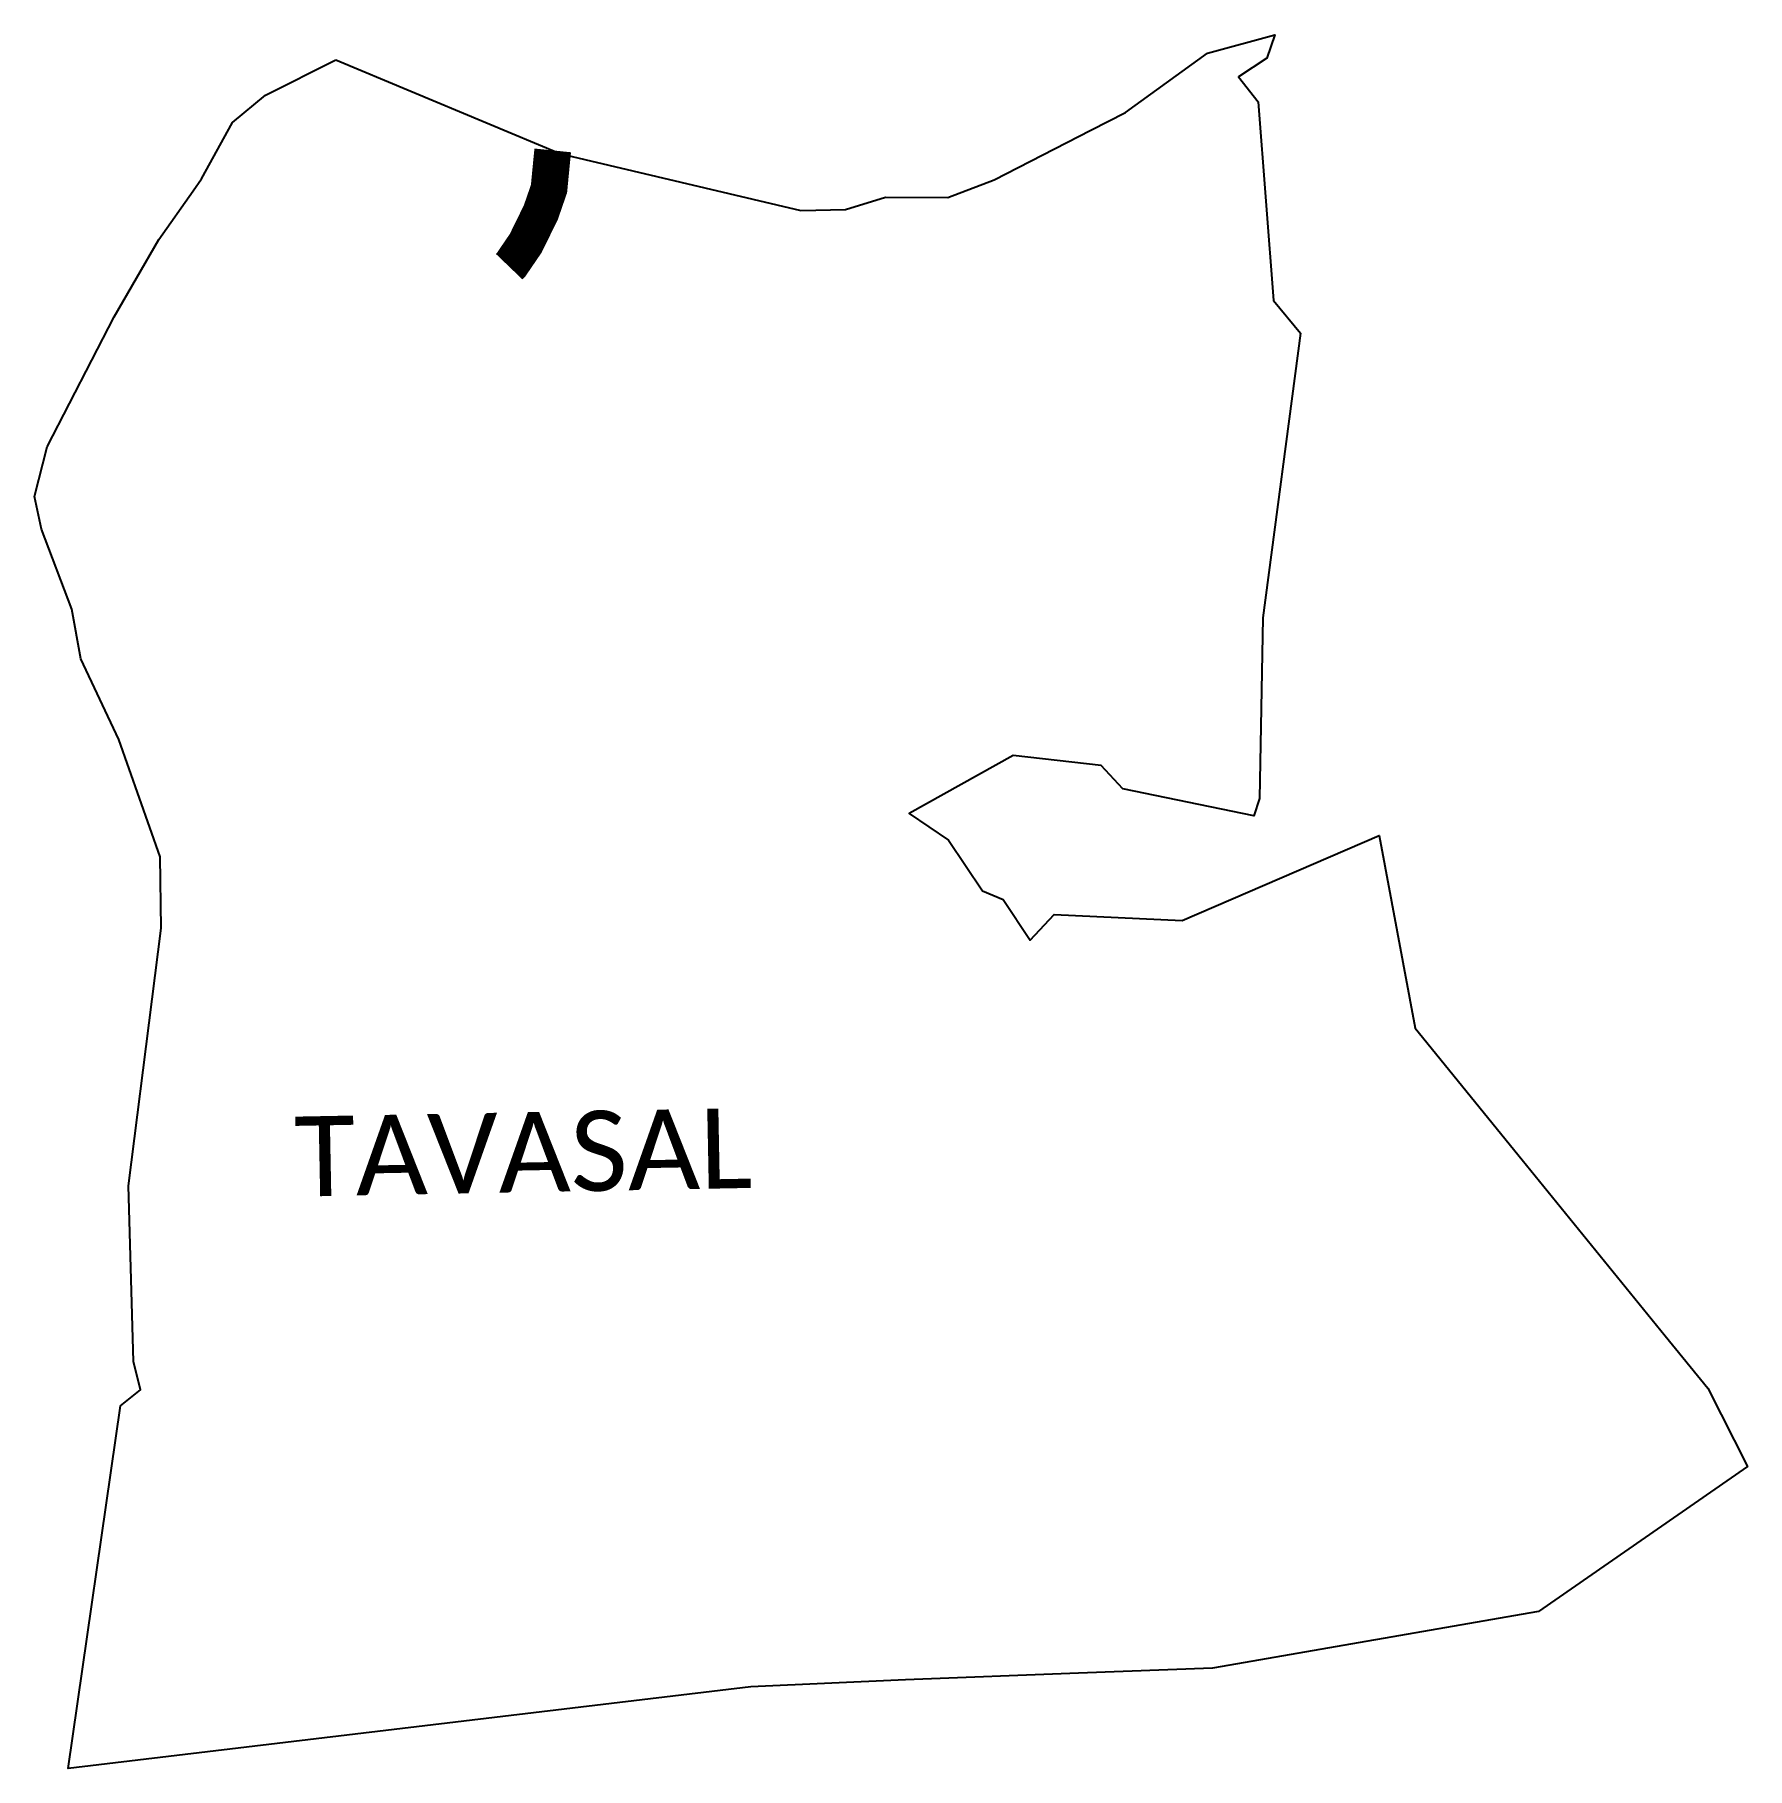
# Model space of a CAD drawing. Header units: metres. Extents: x 312439 to 314767, y 1912286 to 1914642.
import ezdxf

# ---------------------------------------------------------------- set-up
doc = ezdxf.new("R2010")
doc.units = ezdxf.units.M
doc.layers.add('UNPROTECTED DUE TO CREEK', color=150, linetype='Continuous')
doc.layers.add('VILLAGE NAME', color=250, linetype='Continuous')
doc.styles.get("Standard").update_dxf_attribs({"font": 'simplex.shx'})

msp = doc.modelspace()

# ---------------------------------------------------------------- linework, layer by layer
at = {"color": 3, "flags": 128}
msp.add_lwpolyline([(312848.4, 1914607.6), (313154.3, 1914479.9), (313480.5, 1914402.6), (313541.3, 1914404.2), (313595.7, 1914420.9), (313680.6, 1914420.6), (313743.3, 1914444.3), (313874.9, 1914511.9), (313921.8, 1914536.1), (314033.3, 1914616.8), (314125.2, 1914641.8), (314114.3, 1914610), (314075.6, 1914584.7), (314102.5, 1914550.6), (314123.1, 1914280.4), (314160.1, 1914236), (314108.6, 1913849.4), (314104.3, 1913603.7), (314096.6, 1913579.9), (313918.4, 1913616.6), (313888.8, 1913648.5), (313769.1, 1913662.2), (313627.8, 1913583.4), (313681.3, 1913546.9), (313727.6, 1913478), (313755.5, 1913466.5), (313792.3, 1913411.1), (313825.1, 1913445.8), (313998.9, 1913438), (314266.9, 1913553.4), (314315.9, 1913291.3), (314461.4, 1913112.4), (314655.9, 1912873.5), (314713.8, 1912802.3), (314767.5, 1912695.6), (314483.6, 1912498.8), (314040.3, 1912421.8), (313858.2, 1912414.8), (313622.9, 1912405.7), (313412.5, 1912396.4), (312673.7, 1912308.1), (312484.3, 1912285.5), (312555.5, 1912778.1), (312582.5, 1912800), (312573.2, 1912838.4), (312566.3, 1913077.1), (312598.4, 1913330.8), (312610.7, 1913427.5), (312609.2, 1913524.3), (312553.1, 1913684), (312501.5, 1913793.5), (312489.2, 1913861.1), (312448, 1913969.6), (312438.7, 1914014), (312455.6, 1914081.4), (312547, 1914258.3), (312607.8, 1914363.5), (312654.3, 1914429.7), (312665.6, 1914445.8), (312707.7, 1914522.4), (312752.8, 1914559.5), (312848.4, 1914607.6)], dxfattribs=at)
at = {"layer": 'UNPROTECTED DUE TO CREEK', "const_width": 50, "flags": 128}
msp.add_lwpolyline([(313143.2, 1914484.5), (313141.7, 1914469.8), (313138.1, 1914432.3), (313127, 1914400.2), (313106.5, 1914358.4), (313086.4, 1914328.9), (313084, 1914326.4)], dxfattribs=at)

# ---------------------------------------------------------------- texts
at = {"layer": 'VILLAGE NAME', "insert": (312791.1, 1913171.2), "char_height": 108.748, "attachment_point": 1, "rotation": 1.1028}
msp.add_mtext_dynamic_manual_height_columns('{\\fCalibri|b0|i0|c0|p34;TAVASAL}', width=1571.314, gutter_width=543.7, heights=[0], dxfattribs=at)

doc.saveas('drawing.dxf')
